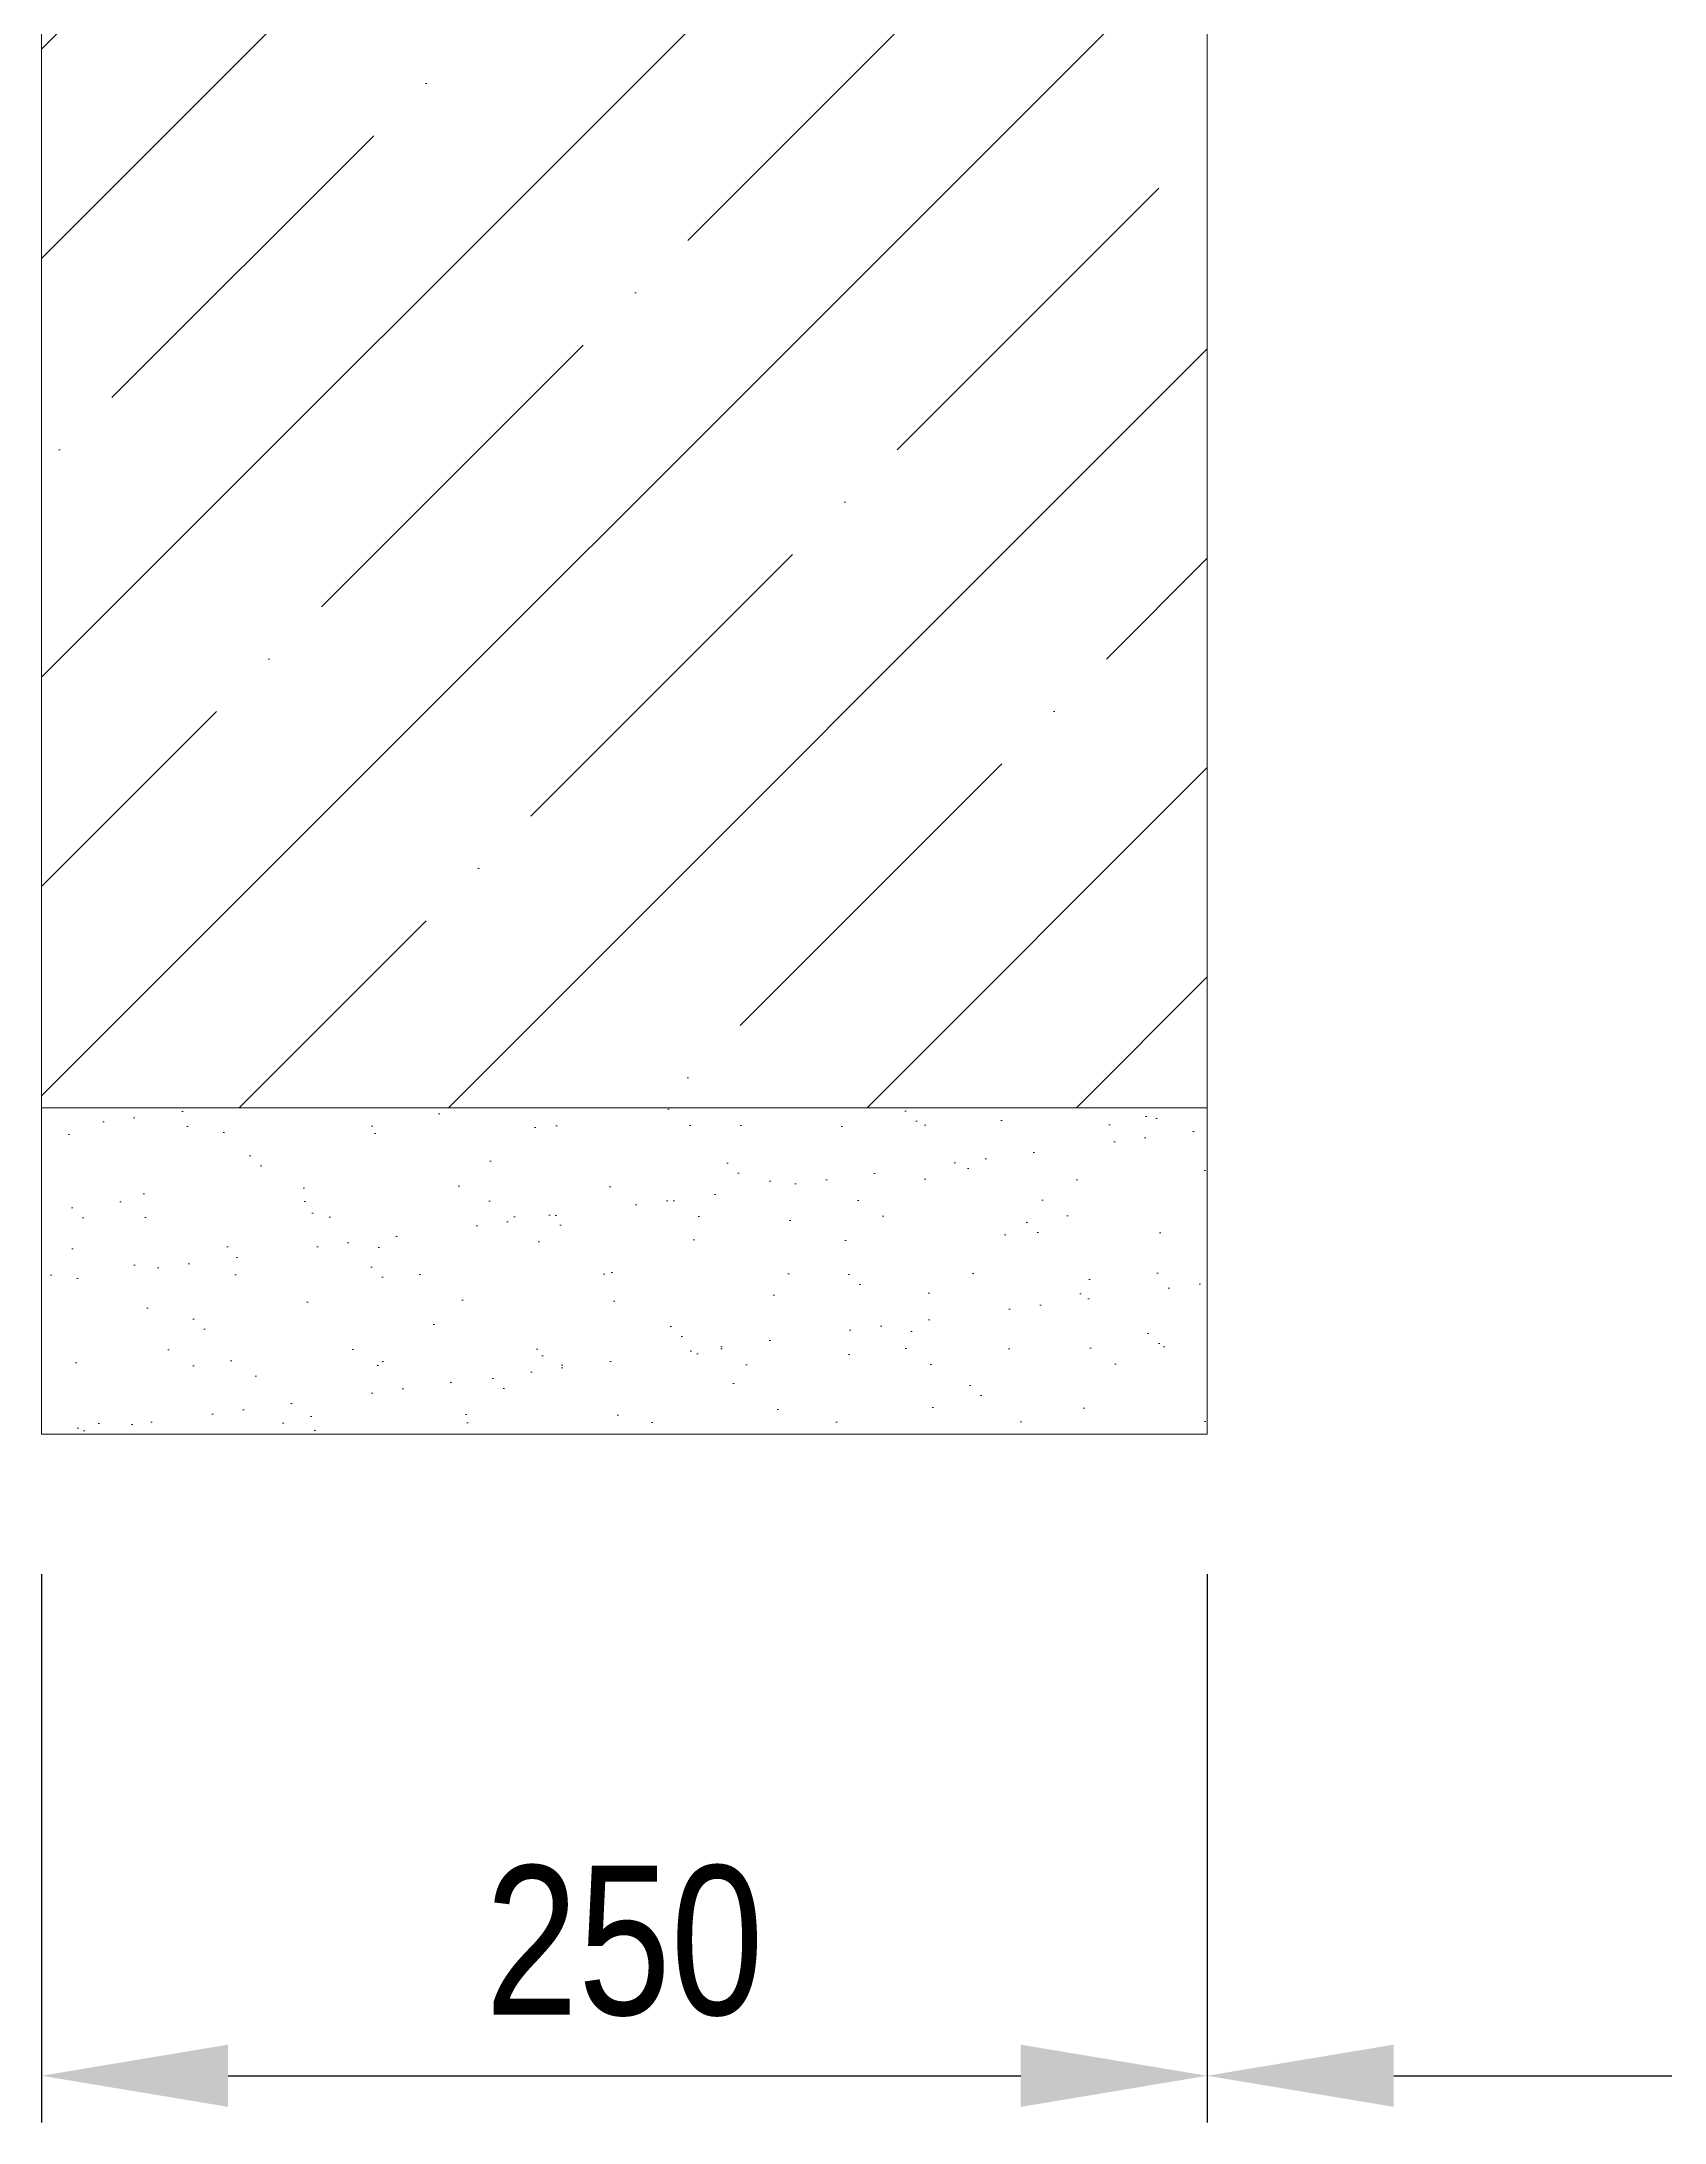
# Model space of a CAD drawing. Header units: millimetres. Extents: x 22162 to 28102, y 3160 to 7360.
# Drawn here: x 24553 to 24901.1, y 4858 to 5304.3 of the extents above; entities that cross this region are included whole.
import ezdxf

# ---------------------------------------------------------------- set-up
doc = ezdxf.new("R2010")
doc.units = ezdxf.units.MM
doc.header["$LTSCALE"] = 0.3
doc.linetypes.add('INCONTINUOUS', pattern=[200000.001, 200000, -0.001])
doc.layers.add('KOTY', color=3, linetype='INCONTINUOUS', lineweight=9)
doc.layers.add('SRAFY', color=7, linetype='Continuous', lineweight=9, true_color=0x5b5b5b)
doc.styles.add('SEACAD_Arial', font='arial.ttf', dxfattribs={"width": 0.8})
doc.dimstyles.new('ISO-25', dxfattribs={"dimtxt": 1.6, "dimasz": 2, "dimexe": 0.5, "dimexo": 1.5, "dimtad": 1, "dimdec": 0, "dimtxsty": 'SEACAD_Arial', "dimcen": 2, "dimadec": 0, "dimazin": 0, "dimtfac": 1, "dimtdec": 0, "dimtmove": 0, "dimatfit": 3, "dimfxl": 1, "dimarcsym": 0})

# ---------------------------------------------------------------- blocks, each defined once
blk = doc.blocks.new('*D151')
at = {"layer": 'Defpoints', "color": 0, "transparency": 16777216}
for p in [(24553.01, 5005.64), (24803.01, 5005.64), (24803.01, 4868.04)]:
    blk.add_point(p, dxfattribs=at)
at = {"layer": 'KOTY', "color": 0, "lineweight": -2, "transparency": 16777216}
for p, q in [((24553.01, 4975.64), (24553.01, 4858.04)), ((24803.01, 4975.64), (24803.01, 4858.04)), ((24593.01, 4868.04), (24763.01, 4868.04))]:
    blk.add_line(p, q, dxfattribs=at)
at = {"layer": 'KOTY', "color": 0, "transparency": 16777216}
for points in [[(24593.01, 4874.71), (24593.01, 4861.37), (24553.01, 4868.04)], [(24763.01, 4861.37), (24763.01, 4874.71), (24803.01, 4868.04)]]:
    blk.add_solid(points, dxfattribs=at)
at = {"layer": 'KOTY', "color": 0, "transparency": 16777216, "insert": (24678.01, 4896.88), "char_height": 32, "attachment_point": 5, "style": 'SEACAD_Arial'}
blk.add_mtext('250', dxfattribs=at)
blk = doc.blocks.new('*D152')
at = {"layer": 'Defpoints', "color": 0, "transparency": 16777216}
for p in [(25698.01, 5055.63), (24803.01, 5004.14), (25698.01, 4868.04)]:
    blk.add_point(p, dxfattribs=at)
at = {"layer": 'KOTY', "color": 0, "lineweight": -2, "transparency": 16777216}
for p, q in [((25698.01, 5025.63), (25698.01, 4858.04)), ((24803.01, 4974.14), (24803.01, 4858.04)), ((24843.01, 4868.04), (25658.01, 4868.04))]:
    blk.add_line(p, q, dxfattribs=at)
at = {"layer": 'KOTY', "color": 0, "transparency": 16777216}
for points in [[(24843.01, 4874.71), (24843.01, 4861.37), (24803.01, 4868.04)], [(25658.01, 4861.37), (25658.01, 4874.71), (25698.01, 4868.04)]]:
    blk.add_solid(points, dxfattribs=at)
at = {"layer": 'KOTY', "color": 0, "transparency": 16777216, "insert": (25250.51, 4896.88), "char_height": 32, "attachment_point": 5, "style": 'SEACAD_Arial'}
blk.add_mtext('895', dxfattribs=at)

msp = doc.modelspace()

# ---------------------------------------------------------------- hatches: boundary and pattern name
at = {"layer": 'SRAFY'}
h = msp.add_hatch(dxfattribs=at)
h.set_pattern_fill('ANSI35', color=256, scale=10, style=0)
h.set_pattern_definition([(45, (1118.366, 1130.71), (-44.90128, 44.90128), []), (45, (1163.27, 1130.71), (-44.90128, 44.90128), [79.375, -15.875, 0, -15.875])])
h.paths.add_polyline_path([(24553.01, 5375.64), (24803.01, 5375.64), (24803.01, 5075.64), (24553.01, 5075.64)])
h = msp.add_hatch(dxfattribs=at)
h.set_pattern_fill('AR-SAND', color=256, scale=0.5, style=0)
h.set_pattern_definition([(37.5, (1118.366, 1130.709), (-0.800016, 24.470662), [0, -19.304, 0, -21.59, 0, -20.6375]), (7.5, (1118.366, 1130.71), (22.476164, 35.841255), [0, -10.414, 0, -17.399, 0, -6.6675]), (327.5, (1102.745, 1130.709), (39.549619, 0.07186), [0, -6.35, 0, -22.86, 0, -29.845]), (317.5, (1102.745, 1130.71), (38.177823, 11.146466), [0, -3.175, 0, -14.986, 0, -17.145])])
h.paths.add_polyline_path([(24553.01, 5075.64), (24803.01, 5075.64), (24803.01, 5005.64), (24553.01, 5005.64)])

# ---------------------------------------------------------------- linework, layer by layer
for points in [[(24553.01, 5375.64), (24803.01, 5375.64), (24803.01, 5075.64), (24553.01, 5075.64)], [(24553.01, 5075.64), (24803.01, 5075.64), (24803.01, 5005.64), (24553.01, 5005.64)]]:
    msp.add_lwpolyline(points, close=True, dxfattribs=at)

# ---------------------------------------------------------------- dimensions: what is measured, and where the dimension line sits
at = {"layer": 'KOTY'}
for base, p1, p2, picture, middle in [((25698.01, 4868.04), (24803.01, 5004.14), (25698.01, 5055.63), '*D152', (25250.51, 4896.88)), ((24803.01, 4868.04), (24553.01, 5005.64), (24803.01, 5005.64), '*D151', (24678.01, 4896.88))]:
    dim = msp.add_linear_dim(base=base, p1=p1, p2=p2, dimstyle='ISO-25', override={"dimlfac": 1, "dimtxsty": 'SEACAD_Arial', "dimsah": 1, "dimtolj": 0}, dxfattribs=at)
    dim.commit()
    dim.dimension.update_dxf_attribs({"geometry": picture, "text_midpoint": middle})

doc.saveas('drawing.dxf')
